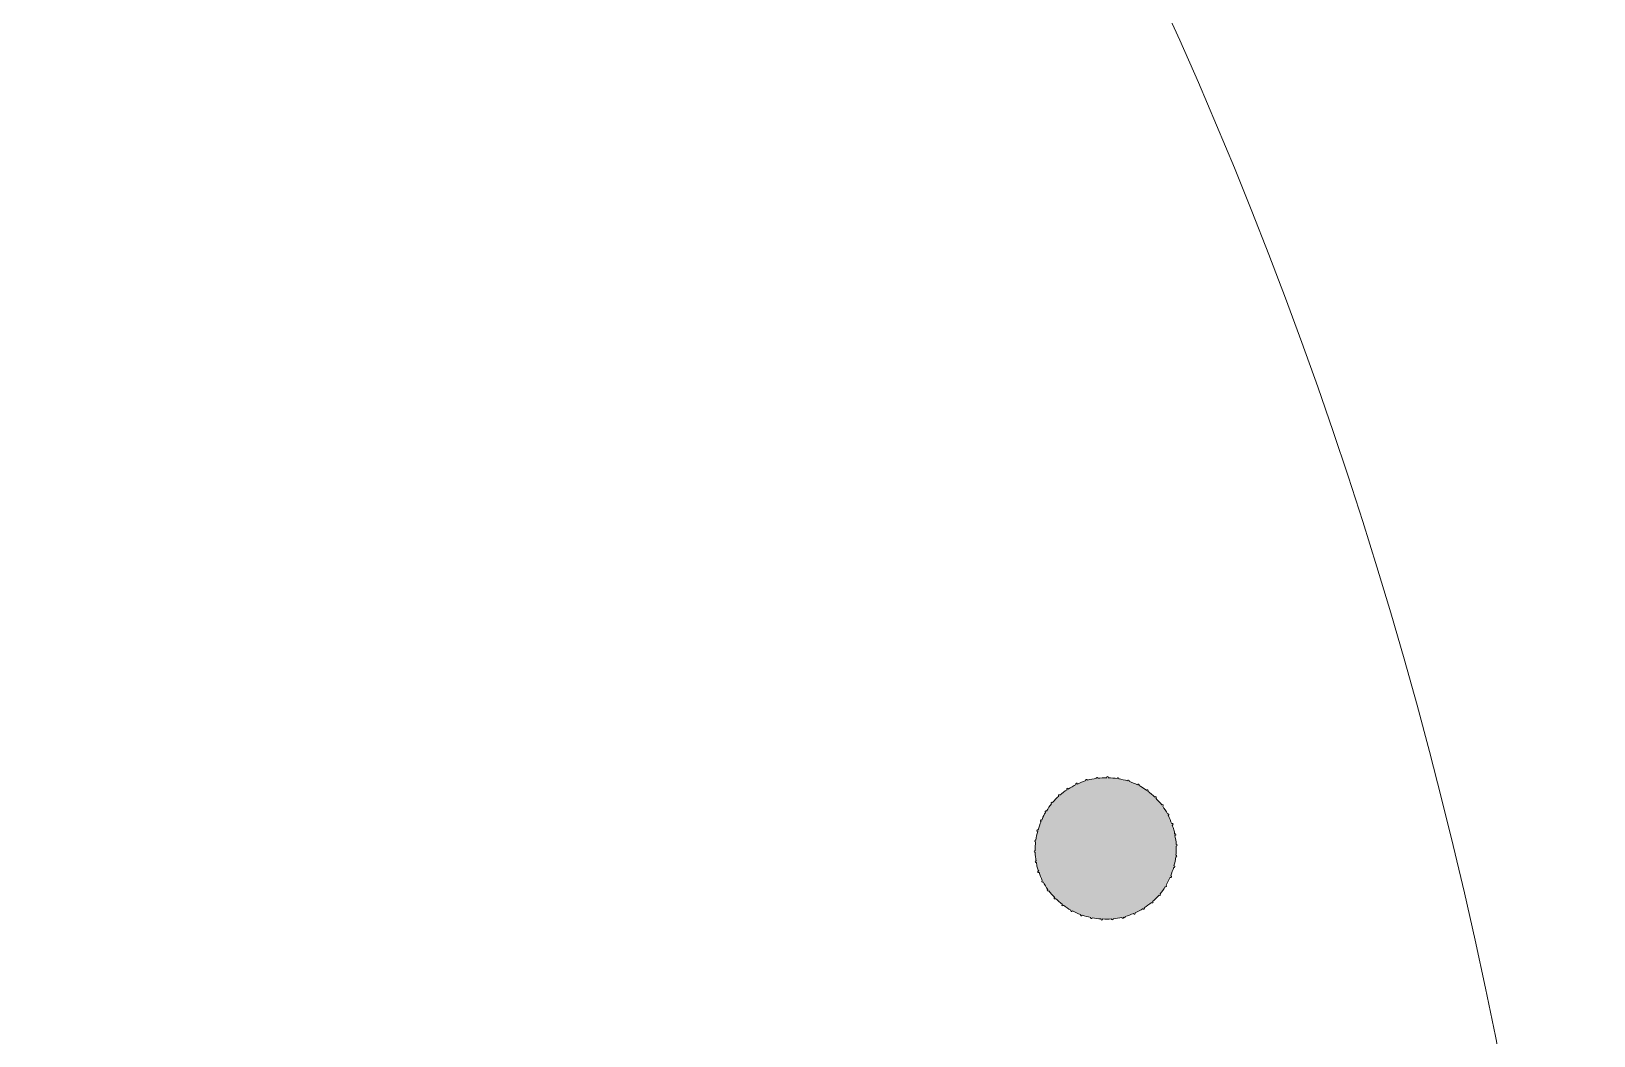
# Model space of a CAD drawing. Header units: millimetres. Extents: x -75 to 75, y -97 to 97.
# Drawn here: x 37.65 to 75.3, y 24.2 to 48.41 of the extents above; entities that cross this region are included whole.
import ezdxf

# ---------------------------------------------------------------- set-up
doc = ezdxf.new("R2010")
doc.units = ezdxf.units.MM
doc.header["$MEASUREMENT"] = 0
doc.layers.add('Layer 1', color=7, linetype='Continuous', lineweight=0)

# ---------------------------------------------------------------- blocks, each defined once
blk = doc.blocks.new('Block_1')
at = {"layer": 'Layer 1', "true_color": 0x000000, "transparency": 33554687}
h = blk.add_hatch(color=18, dxfattribs=at)
h.dxf.hatch_style = 2
edge = h.paths.add_edge_path()
edge.add_spline(control_points=[(63.957, 27.037), (63.968, 27.04), (63.975, 27.051), (63.972, 27.062), (63.975, 27.051), (63.987, 27.044), (63.998, 27.048), (64.01, 27.051), (64.016, 27.063), (64.013, 27.075), (64.013, 27.076), (64.011, 27.075), (64.011, 27.076), (64.081, 27.096), (64.148, 27.122), (64.215, 27.15), (64.215, 27.148), (64.212, 27.147), (64.212, 27.145), (64.217, 27.134), (64.23, 27.129), (64.241, 27.134), (64.251, 27.138), (64.256, 27.151), (64.251, 27.162), (64.251, 27.163), (64.249, 27.162), (64.248, 27.163), (64.317, 27.193), (64.379, 27.231), (64.441, 27.27), (64.441, 27.266), (64.437, 27.263), (64.439, 27.259), (64.445, 27.249), (64.459, 27.246), (64.468, 27.253), (64.478, 27.26), (64.481, 27.273), (64.474, 27.283), (64.472, 27.286), (64.468, 27.283), (64.465, 27.285), (64.528, 27.325), (64.588, 27.368), (64.644, 27.415), (64.645, 27.413), (64.642, 27.411), (64.644, 27.41), (64.651, 27.401), (64.665, 27.4), (64.674, 27.407), (64.683, 27.415), (64.684, 27.428), (64.676, 27.437), (64.674, 27.44), (64.67, 27.437), (64.668, 27.438), (64.722, 27.486), (64.778, 27.533), (64.825, 27.588), (64.826, 27.587), (64.825, 27.587), (64.825, 27.587), (64.834, 27.579), (64.847, 27.581), (64.855, 27.59), (64.862, 27.599), (64.861, 27.613), (64.852, 27.62), (64.851, 27.621), (64.85, 27.619), (64.849, 27.62), (64.895, 27.676), (64.936, 27.736), (64.975, 27.797), (64.976, 27.796), (64.975, 27.793), (64.976, 27.792), (64.986, 27.786), (64.999, 27.789), (65.006, 27.799), (65.012, 27.809), (65.009, 27.822), (64.999, 27.828), (64.998, 27.829), (64.998, 27.827), (64.997, 27.828), (65.035, 27.891), (65.064, 27.959), (65.093, 28.027), (65.096, 28.024), (65.094, 28.019), (65.097, 28.017), (65.108, 28.013), (65.12, 28.018), (65.124, 28.029), (65.129, 28.04), (65.124, 28.053), (65.113, 28.057), (65.11, 28.058), (65.109, 28.054), (65.106, 28.054), (65.135, 28.123), (65.158, 28.194), (65.178, 28.267), (65.18, 28.265), (65.179, 28.26), (65.182, 28.26), (65.193, 28.256), (65.205, 28.263), (65.208, 28.275), (65.211, 28.286), (65.205, 28.298), (65.193, 28.301), (65.19, 28.302), (65.188, 28.297), (65.184, 28.296), (65.203, 28.368), (65.22, 28.439), (65.229, 28.514), (65.23, 28.514), (65.23, 28.512), (65.231, 28.512), (65.242, 28.511), (65.253, 28.519), (65.254, 28.531), (65.255, 28.543), (65.246, 28.554), (65.234, 28.555), (65.232, 28.555), (65.232, 28.552), (65.23, 28.552), (65.237, 28.624), (65.242, 28.698), (65.239, 28.772), (65.24, 28.772), (65.24, 28.77), (65.241, 28.77), (65.253, 28.77), (65.262, 28.78), (65.262, 28.792), (65.262, 28.804), (65.252, 28.814), (65.241, 28.813), (65.241, 28.813), (65.241, 28.813), (65.241, 28.813), (65.236, 28.886), (65.22, 28.959), (65.206, 29.032), (65.209, 29.031), (65.21, 29.026), (65.214, 29.027), (65.226, 29.029), (65.233, 29.04), (65.23, 29.052), (65.228, 29.064), (65.217, 29.071), (65.205, 29.069), (65.202, 29.068), (65.203, 29.065), (65.201, 29.063), (65.194, 29.097), (65.194, 29.13), (65.185, 29.164), (65.174, 29.205), (65.155, 29.241), (65.141, 29.281), (65.145, 29.28), (65.146, 29.276), (65.149, 29.277), (65.16, 29.281), (65.166, 29.293), (65.163, 29.305), (65.159, 29.316), (65.147, 29.322), (65.136, 29.318), (65.132, 29.316), (65.134, 29.311), (65.131, 29.308), (65.106, 29.379), (65.082, 29.45), (65.048, 29.515), (65.049, 29.516), (65.05, 29.514), (65.05, 29.515), (65.061, 29.52), (65.064, 29.533), (65.059, 29.544), (65.053, 29.554), (65.04, 29.558), (65.03, 29.552), (65.028, 29.551), (65.03, 29.549), (65.028, 29.548), (64.993, 29.613), (64.955, 29.675), (64.913, 29.734), (64.914, 29.735), (64.915, 29.733), (64.916, 29.734), (64.926, 29.741), (64.928, 29.755), (64.921, 29.764), (64.914, 29.774), (64.901, 29.776), (64.892, 29.769), (64.892, 29.769), (64.892, 29.768), (64.892, 29.768), (64.848, 29.827), (64.795, 29.878), (64.744, 29.93), (64.747, 29.931), (64.751, 29.928), (64.753, 29.93), (64.761, 29.939), (64.761, 29.952), (64.753, 29.961), (64.744, 29.969), (64.731, 29.968), (64.723, 29.96), (64.721, 29.958), (64.724, 29.955), (64.723, 29.953), (64.669, 30.005), (64.612, 30.052), (64.552, 30.097), (64.555, 30.098), (64.56, 30.095), (64.562, 30.098), (64.569, 30.108), (64.567, 30.122), (64.558, 30.129), (64.549, 30.136), (64.536, 30.134), (64.529, 30.124), (64.526, 30.12), (64.531, 30.116), (64.531, 30.111), (64.483, 30.145), (64.438, 30.183), (64.387, 30.212), (64.372, 30.22), (64.355, 30.225), (64.34, 30.232), (64.341, 30.233), (64.343, 30.232), (64.344, 30.233), (64.349, 30.244), (64.344, 30.257), (64.333, 30.262), (64.323, 30.267), (64.31, 30.263), (64.305, 30.252), (64.304, 30.25), (64.307, 30.249), (64.307, 30.247), (64.241, 30.279), (64.175, 30.31), (64.105, 30.334), (64.106, 30.334), (64.107, 30.334), (64.107, 30.335), (64.111, 30.346), (64.104, 30.358), (64.093, 30.362), (64.082, 30.366), (64.07, 30.359), (64.066, 30.348), (64.066, 30.348), (64.067, 30.348), (64.067, 30.347), (63.997, 30.369), (63.925, 30.381), (63.853, 30.394), (63.854, 30.396), (63.858, 30.395), (63.859, 30.398), (63.861, 30.409), (63.852, 30.42), (63.841, 30.422), (63.829, 30.425), (63.818, 30.417), (63.816, 30.405), (63.816, 30.403), (63.819, 30.403), (63.819, 30.401), (63.746, 30.413), (63.672, 30.416), (63.597, 30.418), (63.599, 30.421), (63.604, 30.421), (63.604, 30.425), (63.605, 30.437), (63.595, 30.448), (63.583, 30.448), (63.571, 30.447), (63.562, 30.437), (63.562, 30.426), (63.562, 30.422), (63.567, 30.422), (63.569, 30.418), (63.495, 30.419), (63.421, 30.417), (63.347, 30.408), (63.347, 30.41), (63.35, 30.41), (63.35, 30.412), (63.348, 30.424), (63.337, 30.432), (63.326, 30.43), (63.314, 30.428), (63.306, 30.418), (63.308, 30.406), (63.308, 30.403), (63.312, 30.404), (63.314, 30.402), (63.242, 30.391), (63.171, 30.382), (63.099, 30.362), (63.099, 30.362), (63.1, 30.363), (63.1, 30.363), (63.097, 30.374), (63.085, 30.381), (63.073, 30.378), (63.062, 30.375), (63.056, 30.362), (63.059, 30.351), (63.06, 30.351), (63.06, 30.351), (63.061, 30.351), (62.99, 30.329), (62.925, 30.299), (62.859, 30.269), (62.859, 30.272), (62.863, 30.274), (62.862, 30.276), (62.857, 30.287), (62.844, 30.292), (62.833, 30.287), (62.822, 30.282), (62.818, 30.269), (62.823, 30.259), (62.824, 30.257), (62.827, 30.258), (62.828, 30.257), (62.76, 30.225), (62.698, 30.187), (62.636, 30.148), (62.636, 30.151), (62.64, 30.154), (62.638, 30.157), (62.632, 30.167), (62.618, 30.17), (62.608, 30.164), (62.598, 30.158), (62.596, 30.144), (62.603, 30.134), (62.605, 30.131), (62.61, 30.134), (62.613, 30.132), (62.551, 30.091), (62.491, 30.049), (62.436, 30.001), (62.435, 30.003), (62.437, 30.004), (62.436, 30.005), (62.429, 30.014), (62.415, 30.015), (62.406, 30.007), (62.398, 29.999), (62.397, 29.986), (62.405, 29.977), (62.407, 29.975), (62.409, 29.978), (62.411, 29.977), (62.358, 29.928), (62.305, 29.88), (62.259, 29.826), (62.258, 29.826), (62.259, 29.827), (62.259, 29.827), (62.25, 29.834), (62.235, 29.834), (62.228, 29.824), (62.221, 29.815), (62.223, 29.802), (62.232, 29.794), (62.232, 29.794), (62.233, 29.795), (62.234, 29.795), (62.189, 29.739), (62.151, 29.679), (62.113, 29.618), (62.112, 29.62), (62.114, 29.623), (62.112, 29.624), (62.102, 29.63), (62.089, 29.627), (62.082, 29.617), (62.076, 29.607), (62.08, 29.594), (62.09, 29.588), (62.091, 29.587), (62.092, 29.589), (62.093, 29.589), (62.085, 29.575), (62.073, 29.562), (62.065, 29.548), (62.038, 29.499), (62.019, 29.446), (61.997, 29.395), (61.995, 29.398), (61.997, 29.402), (61.994, 29.403), (61.983, 29.408), (61.971, 29.402), (61.967, 29.391), (61.962, 29.38), (61.967, 29.368), (61.978, 29.363), (61.98, 29.362), (61.981, 29.366), (61.984, 29.366), (61.955, 29.298), (61.93, 29.23), (61.91, 29.159), (61.908, 29.16), (61.909, 29.164), (61.906, 29.164), (61.895, 29.167), (61.884, 29.16), (61.88, 29.149), (61.877, 29.138), (61.883, 29.126), (61.894, 29.124), (61.898, 29.123), (61.899, 29.127), (61.902, 29.128), (61.883, 29.058), (61.863, 28.988), (61.853, 28.916), (61.853, 28.916), (61.853, 28.917), (61.852, 28.917), (61.841, 28.918), (61.83, 28.91), (61.829, 28.898), (61.828, 28.887), (61.837, 28.876), (61.848, 28.875), (61.85, 28.875), (61.85, 28.878), (61.851, 28.878), (61.843, 28.807), (61.84, 28.735), (61.841, 28.663), (61.839, 28.664), (61.839, 28.666), (61.838, 28.666), (61.826, 28.666), (61.817, 28.656), (61.817, 28.644), (61.817, 28.632), (61.826, 28.623), (61.838, 28.624), (61.838, 28.624), (61.838, 28.625), (61.839, 28.625), (61.841, 28.554), (61.855, 28.482), (61.867, 28.411), (61.864, 28.412), (61.863, 28.417), (61.859, 28.416), (61.847, 28.414), (61.84, 28.403), (61.842, 28.392), (61.844, 28.38), (61.856, 28.373), (61.867, 28.375), (61.87, 28.376), (61.869, 28.381), (61.872, 28.382), (61.879, 28.343), (61.88, 28.303), (61.891, 28.263), (61.899, 28.231), (61.915, 28.202), (61.925, 28.171), (61.923, 28.171), (61.922, 28.175), (61.919, 28.174), (61.908, 28.17), (61.902, 28.158), (61.905, 28.147), (61.909, 28.136), (61.921, 28.13), (61.932, 28.134), (61.935, 28.135), (61.934, 28.14), (61.936, 28.142), (61.96, 28.074), (61.981, 28.005), (62.012, 27.942), (62.012, 27.942), (62.012, 27.942), (62.012, 27.942), (62.001, 27.937), (61.998, 27.924), (62.003, 27.914), (62.009, 27.904), (62.022, 27.9), (62.032, 27.906), (62.033, 27.906), (62.032, 27.908), (62.033, 27.909), (62.067, 27.845), (62.106, 27.785), (62.147, 27.728), (62.145, 27.727), (62.144, 27.73), (62.142, 27.728), (62.133, 27.722), (62.13, 27.709), (62.137, 27.699), (62.144, 27.689), (62.157, 27.687), (62.166, 27.694), (62.167, 27.695), (62.166, 27.696), (62.167, 27.697), (62.21, 27.638), (62.261, 27.587), (62.311, 27.535), (62.308, 27.534), (62.304, 27.537), (62.301, 27.535), (62.293, 27.526), (62.292, 27.513), (62.301, 27.505), (62.309, 27.497), (62.323, 27.497), (62.331, 27.506), (62.334, 27.508), (62.33, 27.511), (62.331, 27.513), (62.384, 27.462), (62.438, 27.413), (62.496, 27.369), (62.494, 27.368), (62.491, 27.37), (62.49, 27.368), (62.482, 27.359), (62.484, 27.346), (62.493, 27.338), (62.503, 27.331), (62.516, 27.333), (62.523, 27.342), (62.525, 27.345), (62.521, 27.348), (62.522, 27.351), (62.58, 27.308), (62.638, 27.265), (62.702, 27.229), (62.701, 27.229), (62.7, 27.229), (62.7, 27.229), (62.694, 27.219), (62.698, 27.206), (62.709, 27.201), (62.719, 27.195), (62.732, 27.199), (62.738, 27.209), (62.738, 27.211), (62.736, 27.212), (62.737, 27.213), (62.8, 27.18), (62.865, 27.149), (62.933, 27.124), (62.932, 27.123), (62.931, 27.123), (62.93, 27.122), (62.926, 27.112), (62.931, 27.099), (62.942, 27.095), (62.953, 27.091), (62.966, 27.096), (62.97, 27.107), (62.97, 27.107), (62.969, 27.107), (62.969, 27.107), (63.037, 27.083), (63.109, 27.07), (63.18, 27.054), (63.178, 27.052), (63.174, 27.053), (63.174, 27.05), (63.171, 27.039), (63.178, 27.027), (63.19, 27.025), (63.202, 27.023), (63.213, 27.03), (63.215, 27.042), (63.216, 27.044), (63.212, 27.044), (63.212, 27.047), (63.285, 27.032), (63.358, 27.025), (63.433, 27.02), (63.431, 27.017), (63.426, 27.018), (63.425, 27.014), (63.424, 27.002), (63.433, 26.992), (63.445, 26.991), (63.457, 26.989), (63.467, 26.998), (63.468, 27.01), (63.468, 27.015), (63.462, 27.015), (63.46, 27.019), (63.534, 27.015), (63.607, 27.012), (63.682, 27.018), (63.682, 27.017), (63.679, 27.017), (63.68, 27.015), (63.68, 27.004), (63.691, 26.995), (63.703, 26.996), (63.715, 26.997), (63.723, 27.008), (63.722, 27.019), (63.722, 27.022), (63.718, 27.021), (63.717, 27.024), (63.788, 27.031), (63.86, 27.04), (63.932, 27.056), (63.932, 27.055), (63.931, 27.055), (63.931, 27.054), (63.934, 27.042), (63.945, 27.035), (63.957, 27.037)], knot_values=[0, 0, 0, 0, 1, 1, 1, 2, 2, 2, 3, 3, 3, 4, 4, 4, 5, 5, 5, 6, 6, 6, 7, 7, 7, 8, 8, 8, 9, 9, 9, 10, 10, 10, 11, 11, 11, 12, 12, 12, 13, 13, 13, 14, 14, 14, 15, 15, 15, 16, 16, 16, 17, 17, 17, 18, 18, 18, 19, 19, 19, 20, 20, 20, 21, 21, 21, 22, 22, 22, 23, 23, 23, 24, 24, 24, 25, 25, 25, 26, 26, 26, 27, 27, 27, 28, 28, 28, 29, 29, 29, 30, 30, 30, 31, 31, 31, 32, 32, 32, 33, 33, 33, 34, 34, 34, 35, 35, 35, 36, 36, 36, 37, 37, 37, 38, 38, 38, 39, 39, 39, 40, 40, 40, 41, 41, 41, 42, 42, 42, 43, 43, 43, 44, 44, 44, 45, 45, 45, 46, 46, 46, 47, 47, 47, 48, 48, 48, 49, 49, 49, 50, 50, 50, 51, 51, 51, 52, 52, 52, 53, 53, 53, 54, 54, 54, 55, 55, 55, 56, 56, 56, 57, 57, 57, 58, 58, 58, 59, 59, 59, 60, 60, 60, 61, 61, 61, 62, 62, 62, 63, 63, 63, 64, 64, 64, 65, 65, 65, 66, 66, 66, 67, 67, 67, 68, 68, 68, 69, 69, 69, 70, 70, 70, 71, 71, 71, 72, 72, 72, 73, 73, 73, 74, 74, 74, 75, 75, 75, 76, 76, 76, 77, 77, 77, 78, 78, 78, 79, 79, 79, 80, 80, 80, 81, 81, 81, 82, 82, 82, 83, 83, 83, 84, 84, 84, 85, 85, 85, 86, 86, 86, 87, 87, 87, 88, 88, 88, 89, 89, 89, 90, 90, 90, 91, 91, 91, 92, 92, 92, 93, 93, 93, 94, 94, 94, 95, 95, 95, 96, 96, 96, 97, 97, 97, 98, 98, 98, 99, 99, 99, 100, 100, 100, 101, 101, 101, 102, 102, 102, 103, 103, 103, 104, 104, 104, 105, 105, 105, 106, 106, 106, 107, 107, 107, 108, 108, 108, 109, 109, 109, 110, 110, 110, 111, 111, 111, 112, 112, 112, 113, 113, 113, 114, 114, 114, 115, 115, 115, 116, 116, 116, 117, 117, 117, 118, 118, 118, 119, 119, 119, 120, 120, 120, 121, 121, 121, 122, 122, 122, 123, 123, 123, 124, 124, 124, 125, 125, 125, 126, 126, 126, 127, 127, 127, 128, 128, 128, 129, 129, 129, 130, 130, 130, 131, 131, 131, 132, 132, 132, 133, 133, 133, 134, 134, 134, 135, 135, 135, 136, 136, 136, 137, 137, 137, 138, 138, 138, 139, 139, 139, 140, 140, 140, 141, 141, 141, 142, 142, 142, 143, 143, 143, 144, 144, 144, 145, 145, 145, 146, 146, 146, 147, 147, 147, 148, 148, 148, 149, 149, 149, 150, 150, 150, 151, 151, 151, 152, 152, 152, 153, 153, 153, 154, 154, 154, 155, 155, 155, 156, 156, 156, 157, 157, 157, 158, 158, 158, 159, 159, 159, 160, 160, 160, 161, 161, 161, 162, 162, 162, 163, 163, 163, 164, 164, 164, 165, 165, 165, 166, 166, 166, 167, 167, 167, 168, 168, 168, 169, 169, 169, 170, 170, 170, 171, 171, 171, 172, 172, 172, 173, 173, 173, 174, 174, 174, 175, 175, 175, 176, 176, 176, 177, 177, 177, 178, 178, 178, 179, 179, 179, 180, 180, 180, 181, 181, 181, 182, 182, 182, 183, 183, 183, 184, 184, 184, 185, 185, 185, 186, 186, 186, 187, 187, 187, 188, 188, 188, 189, 189, 189, 190, 190, 190, 191, 191, 191, 192, 192, 192, 193, 193, 193, 194, 194, 194, 195, 195, 195, 196, 196, 196, 197, 197, 197, 198, 198, 198, 199, 199, 199, 200, 200, 200, 201, 201, 201, 202, 202, 202, 203, 203, 203, 204, 204, 204, 205, 205, 205, 206, 206, 206, 207, 207, 207, 208, 208, 208, 209, 209, 209, 210, 210, 210, 211, 211, 211, 212, 212, 212, 213, 213, 213, 214, 214, 214, 215, 215, 215, 216, 216, 216, 216], degree=3, periodic=0)
at = {"layer": 'Layer 1'}
blk.add_open_spline([(63.957, 27.037), (63.968, 27.04), (63.975, 27.051), (63.972, 27.062), (63.975, 27.051), (63.987, 27.044), (63.998, 27.048), (64.01, 27.051), (64.016, 27.063), (64.013, 27.075), (64.013, 27.076), (64.011, 27.075), (64.011, 27.076), (64.081, 27.096), (64.148, 27.122), (64.215, 27.15), (64.215, 27.148), (64.212, 27.147), (64.212, 27.145), (64.217, 27.134), (64.23, 27.129), (64.241, 27.134), (64.251, 27.138), (64.256, 27.151), (64.251, 27.162), (64.251, 27.163), (64.249, 27.162), (64.248, 27.163), (64.317, 27.193), (64.379, 27.231), (64.441, 27.27), (64.441, 27.266), (64.437, 27.263), (64.439, 27.259), (64.445, 27.249), (64.459, 27.246), (64.468, 27.253), (64.478, 27.26), (64.481, 27.273), (64.474, 27.283), (64.472, 27.286), (64.468, 27.283), (64.465, 27.285), (64.528, 27.325), (64.588, 27.368), (64.644, 27.415), (64.645, 27.413), (64.642, 27.411), (64.644, 27.41), (64.651, 27.401), (64.665, 27.4), (64.674, 27.407), (64.683, 27.415), (64.684, 27.428), (64.676, 27.437), (64.674, 27.44), (64.67, 27.437), (64.668, 27.438), (64.722, 27.486), (64.778, 27.533), (64.825, 27.588), (64.826, 27.587), (64.825, 27.587), (64.825, 27.587), (64.834, 27.579), (64.847, 27.581), (64.855, 27.59), (64.862, 27.599), (64.861, 27.613), (64.852, 27.62), (64.851, 27.621), (64.85, 27.619), (64.849, 27.62), (64.895, 27.676), (64.936, 27.736), (64.975, 27.797), (64.976, 27.796), (64.975, 27.793), (64.976, 27.792), (64.986, 27.786), (64.999, 27.789), (65.006, 27.799), (65.012, 27.809), (65.009, 27.822), (64.999, 27.828), (64.998, 27.829), (64.998, 27.827), (64.997, 27.828), (65.035, 27.891), (65.064, 27.959), (65.093, 28.027), (65.096, 28.024), (65.094, 28.019), (65.097, 28.017), (65.108, 28.013), (65.12, 28.018), (65.124, 28.029), (65.129, 28.04), (65.124, 28.053), (65.113, 28.057), (65.11, 28.058), (65.109, 28.054), (65.106, 28.054), (65.135, 28.123), (65.158, 28.194), (65.178, 28.267), (65.18, 28.265), (65.179, 28.26), (65.182, 28.26), (65.193, 28.256), (65.205, 28.263), (65.208, 28.275), (65.211, 28.286), (65.205, 28.298), (65.193, 28.301), (65.19, 28.302), (65.188, 28.297), (65.184, 28.296), (65.203, 28.368), (65.22, 28.439), (65.229, 28.514), (65.23, 28.514), (65.23, 28.512), (65.231, 28.512), (65.242, 28.511), (65.253, 28.519), (65.254, 28.531), (65.255, 28.543), (65.246, 28.554), (65.234, 28.555), (65.232, 28.555), (65.232, 28.552), (65.23, 28.552), (65.237, 28.624), (65.242, 28.698), (65.239, 28.772), (65.24, 28.772), (65.24, 28.77), (65.241, 28.77), (65.253, 28.77), (65.262, 28.78), (65.262, 28.792), (65.262, 28.804), (65.252, 28.814), (65.241, 28.813), (65.241, 28.813), (65.241, 28.813), (65.241, 28.813), (65.236, 28.886), (65.22, 28.959), (65.206, 29.032), (65.209, 29.031), (65.21, 29.026), (65.214, 29.027), (65.226, 29.029), (65.233, 29.04), (65.23, 29.052), (65.228, 29.064), (65.217, 29.071), (65.205, 29.069), (65.202, 29.068), (65.203, 29.065), (65.201, 29.063), (65.194, 29.097), (65.194, 29.13), (65.185, 29.164), (65.174, 29.205), (65.155, 29.241), (65.141, 29.281), (65.145, 29.28), (65.146, 29.276), (65.149, 29.277), (65.16, 29.281), (65.166, 29.293), (65.163, 29.305), (65.159, 29.316), (65.147, 29.322), (65.136, 29.318), (65.132, 29.316), (65.134, 29.311), (65.131, 29.308), (65.106, 29.379), (65.082, 29.45), (65.048, 29.515), (65.049, 29.516), (65.05, 29.514), (65.05, 29.515), (65.061, 29.52), (65.064, 29.533), (65.059, 29.544), (65.053, 29.554), (65.04, 29.558), (65.03, 29.552), (65.028, 29.551), (65.03, 29.549), (65.028, 29.548), (64.993, 29.613), (64.955, 29.675), (64.913, 29.734), (64.914, 29.735), (64.915, 29.733), (64.916, 29.734), (64.926, 29.741), (64.928, 29.755), (64.921, 29.764), (64.914, 29.774), (64.901, 29.776), (64.892, 29.769), (64.892, 29.769), (64.892, 29.768), (64.892, 29.768), (64.848, 29.827), (64.795, 29.878), (64.744, 29.93), (64.747, 29.931), (64.751, 29.928), (64.753, 29.93), (64.761, 29.939), (64.761, 29.952), (64.753, 29.961), (64.744, 29.969), (64.731, 29.968), (64.723, 29.96), (64.721, 29.958), (64.724, 29.955), (64.723, 29.953), (64.669, 30.005), (64.612, 30.052), (64.552, 30.097), (64.555, 30.098), (64.56, 30.095), (64.562, 30.098), (64.569, 30.108), (64.567, 30.122), (64.558, 30.129), (64.549, 30.136), (64.536, 30.134), (64.529, 30.124), (64.526, 30.12), (64.531, 30.116), (64.531, 30.111), (64.483, 30.145), (64.438, 30.183), (64.387, 30.212), (64.372, 30.22), (64.355, 30.225), (64.34, 30.232), (64.341, 30.233), (64.343, 30.232), (64.344, 30.233), (64.349, 30.244), (64.344, 30.257), (64.333, 30.262), (64.323, 30.267), (64.31, 30.263), (64.305, 30.252), (64.304, 30.25), (64.307, 30.249), (64.307, 30.247), (64.241, 30.279), (64.175, 30.31), (64.105, 30.334), (64.106, 30.334), (64.107, 30.334), (64.107, 30.335), (64.111, 30.346), (64.104, 30.358), (64.093, 30.362), (64.082, 30.366), (64.07, 30.359), (64.066, 30.348), (64.066, 30.348), (64.067, 30.348), (64.067, 30.347), (63.997, 30.369), (63.925, 30.381), (63.853, 30.394), (63.854, 30.396), (63.858, 30.395), (63.859, 30.398), (63.861, 30.409), (63.852, 30.42), (63.841, 30.422), (63.829, 30.425), (63.818, 30.417), (63.816, 30.405), (63.816, 30.403), (63.819, 30.403), (63.819, 30.401), (63.746, 30.413), (63.672, 30.416), (63.597, 30.418), (63.599, 30.421), (63.604, 30.421), (63.604, 30.425), (63.605, 30.437), (63.595, 30.448), (63.583, 30.448), (63.571, 30.447), (63.562, 30.437), (63.562, 30.426), (63.562, 30.422), (63.567, 30.422), (63.569, 30.418), (63.495, 30.419), (63.421, 30.417), (63.347, 30.408), (63.347, 30.41), (63.35, 30.41), (63.35, 30.412), (63.348, 30.424), (63.337, 30.432), (63.326, 30.43), (63.314, 30.428), (63.306, 30.418), (63.308, 30.406), (63.308, 30.403), (63.312, 30.404), (63.314, 30.402), (63.242, 30.391), (63.171, 30.382), (63.099, 30.362), (63.099, 30.362), (63.1, 30.363), (63.1, 30.363), (63.097, 30.374), (63.085, 30.381), (63.073, 30.378), (63.062, 30.375), (63.056, 30.362), (63.059, 30.351), (63.06, 30.351), (63.06, 30.351), (63.061, 30.351), (62.99, 30.329), (62.925, 30.299), (62.859, 30.269), (62.859, 30.272), (62.863, 30.274), (62.862, 30.276), (62.857, 30.287), (62.844, 30.292), (62.833, 30.287), (62.822, 30.282), (62.818, 30.269), (62.823, 30.259), (62.824, 30.257), (62.827, 30.258), (62.828, 30.257), (62.76, 30.225), (62.698, 30.187), (62.636, 30.148), (62.636, 30.151), (62.64, 30.154), (62.638, 30.157), (62.632, 30.167), (62.618, 30.17), (62.608, 30.164), (62.598, 30.158), (62.596, 30.144), (62.603, 30.134), (62.605, 30.131), (62.61, 30.134), (62.613, 30.132), (62.551, 30.091), (62.491, 30.049), (62.436, 30.001), (62.435, 30.003), (62.437, 30.004), (62.436, 30.005), (62.429, 30.014), (62.415, 30.015), (62.406, 30.007), (62.398, 29.999), (62.397, 29.986), (62.405, 29.977), (62.407, 29.975), (62.409, 29.978), (62.411, 29.977), (62.358, 29.928), (62.305, 29.88), (62.259, 29.826), (62.258, 29.826), (62.259, 29.827), (62.259, 29.827), (62.25, 29.834), (62.235, 29.834), (62.228, 29.824), (62.221, 29.815), (62.223, 29.802), (62.232, 29.794), (62.232, 29.794), (62.233, 29.795), (62.234, 29.795), (62.189, 29.739), (62.151, 29.679), (62.113, 29.618), (62.112, 29.62), (62.114, 29.623), (62.112, 29.624), (62.102, 29.63), (62.089, 29.627), (62.082, 29.617), (62.076, 29.607), (62.08, 29.594), (62.09, 29.588), (62.091, 29.587), (62.092, 29.589), (62.093, 29.589), (62.085, 29.575), (62.073, 29.562), (62.065, 29.548), (62.038, 29.499), (62.019, 29.446), (61.997, 29.395), (61.995, 29.398), (61.997, 29.402), (61.994, 29.403), (61.983, 29.408), (61.971, 29.402), (61.967, 29.391), (61.962, 29.38), (61.967, 29.368), (61.978, 29.363), (61.98, 29.362), (61.981, 29.366), (61.984, 29.366), (61.955, 29.298), (61.93, 29.23), (61.91, 29.159), (61.908, 29.16), (61.909, 29.164), (61.906, 29.164), (61.895, 29.167), (61.884, 29.16), (61.88, 29.149), (61.877, 29.138), (61.883, 29.126), (61.894, 29.124), (61.898, 29.123), (61.899, 29.127), (61.902, 29.128), (61.883, 29.058), (61.863, 28.988), (61.853, 28.916), (61.853, 28.916), (61.853, 28.917), (61.852, 28.917), (61.841, 28.918), (61.83, 28.91), (61.829, 28.898), (61.828, 28.887), (61.837, 28.876), (61.848, 28.875), (61.85, 28.875), (61.85, 28.878), (61.851, 28.878), (61.843, 28.807), (61.84, 28.735), (61.841, 28.663), (61.839, 28.664), (61.839, 28.666), (61.838, 28.666), (61.826, 28.666), (61.817, 28.656), (61.817, 28.644), (61.817, 28.632), (61.826, 28.623), (61.838, 28.624), (61.838, 28.624), (61.838, 28.625), (61.839, 28.625), (61.841, 28.554), (61.855, 28.482), (61.867, 28.411), (61.864, 28.412), (61.863, 28.417), (61.859, 28.416), (61.847, 28.414), (61.84, 28.403), (61.842, 28.392), (61.844, 28.38), (61.856, 28.373), (61.867, 28.375), (61.87, 28.376), (61.869, 28.381), (61.872, 28.382), (61.879, 28.343), (61.88, 28.303), (61.891, 28.263), (61.899, 28.231), (61.915, 28.202), (61.925, 28.171), (61.923, 28.171), (61.922, 28.175), (61.919, 28.174), (61.908, 28.17), (61.902, 28.158), (61.905, 28.147), (61.909, 28.136), (61.921, 28.13), (61.932, 28.134), (61.935, 28.135), (61.934, 28.14), (61.936, 28.142), (61.96, 28.074), (61.981, 28.005), (62.012, 27.942), (62.012, 27.942), (62.012, 27.942), (62.012, 27.942), (62.001, 27.937), (61.998, 27.924), (62.003, 27.914), (62.009, 27.904), (62.022, 27.9), (62.032, 27.906), (62.033, 27.906), (62.032, 27.908), (62.033, 27.909), (62.067, 27.845), (62.106, 27.785), (62.147, 27.728), (62.145, 27.727), (62.144, 27.73), (62.142, 27.728), (62.133, 27.722), (62.13, 27.709), (62.137, 27.699), (62.144, 27.689), (62.157, 27.687), (62.166, 27.694), (62.167, 27.695), (62.166, 27.696), (62.167, 27.697), (62.21, 27.638), (62.261, 27.587), (62.311, 27.535), (62.308, 27.534), (62.304, 27.537), (62.301, 27.535), (62.293, 27.526), (62.292, 27.513), (62.301, 27.505), (62.309, 27.497), (62.323, 27.497), (62.331, 27.506), (62.334, 27.508), (62.33, 27.511), (62.331, 27.513), (62.384, 27.462), (62.438, 27.413), (62.496, 27.369), (62.494, 27.368), (62.491, 27.37), (62.49, 27.368), (62.482, 27.359), (62.484, 27.346), (62.493, 27.338), (62.503, 27.331), (62.516, 27.333), (62.523, 27.342), (62.525, 27.345), (62.521, 27.348), (62.522, 27.351), (62.58, 27.308), (62.638, 27.265), (62.702, 27.229), (62.701, 27.229), (62.7, 27.229), (62.7, 27.229), (62.694, 27.219), (62.698, 27.206), (62.709, 27.201), (62.719, 27.195), (62.732, 27.199), (62.738, 27.209), (62.738, 27.211), (62.736, 27.212), (62.737, 27.213), (62.8, 27.18), (62.865, 27.149), (62.933, 27.124), (62.932, 27.123), (62.931, 27.123), (62.93, 27.122), (62.926, 27.112), (62.931, 27.099), (62.942, 27.095), (62.953, 27.091), (62.966, 27.096), (62.97, 27.107), (62.97, 27.107), (62.969, 27.107), (62.969, 27.107), (63.037, 27.083), (63.109, 27.07), (63.18, 27.054), (63.178, 27.052), (63.174, 27.053), (63.174, 27.05), (63.171, 27.039), (63.178, 27.027), (63.19, 27.025), (63.202, 27.023), (63.213, 27.03), (63.215, 27.042), (63.216, 27.044), (63.212, 27.044), (63.212, 27.047), (63.285, 27.032), (63.358, 27.025), (63.433, 27.02), (63.431, 27.017), (63.426, 27.018), (63.425, 27.014), (63.424, 27.002), (63.433, 26.992), (63.445, 26.991), (63.457, 26.989), (63.467, 26.998), (63.468, 27.01), (63.468, 27.015), (63.462, 27.015), (63.46, 27.019), (63.534, 27.015), (63.607, 27.012), (63.682, 27.018), (63.682, 27.017), (63.679, 27.017), (63.68, 27.015), (63.68, 27.004), (63.691, 26.995), (63.703, 26.996), (63.715, 26.997), (63.723, 27.008), (63.722, 27.019), (63.722, 27.022), (63.718, 27.021), (63.717, 27.024), (63.788, 27.031), (63.86, 27.04), (63.932, 27.056), (63.932, 27.055), (63.931, 27.055), (63.931, 27.054), (63.934, 27.042), (63.945, 27.035), (63.957, 27.037)], degree=3, knots=[0, 0, 0, 0, 1, 1, 1, 2, 2, 2, 3, 3, 3, 4, 4, 4, 5, 5, 5, 6, 6, 6, 7, 7, 7, 8, 8, 8, 9, 9, 9, 10, 10, 10, 11, 11, 11, 12, 12, 12, 13, 13, 13, 14, 14, 14, 15, 15, 15, 16, 16, 16, 17, 17, 17, 18, 18, 18, 19, 19, 19, 20, 20, 20, 21, 21, 21, 22, 22, 22, 23, 23, 23, 24, 24, 24, 25, 25, 25, 26, 26, 26, 27, 27, 27, 28, 28, 28, 29, 29, 29, 30, 30, 30, 31, 31, 31, 32, 32, 32, 33, 33, 33, 34, 34, 34, 35, 35, 35, 36, 36, 36, 37, 37, 37, 38, 38, 38, 39, 39, 39, 40, 40, 40, 41, 41, 41, 42, 42, 42, 43, 43, 43, 44, 44, 44, 45, 45, 45, 46, 46, 46, 47, 47, 47, 48, 48, 48, 49, 49, 49, 50, 50, 50, 51, 51, 51, 52, 52, 52, 53, 53, 53, 54, 54, 54, 55, 55, 55, 56, 56, 56, 57, 57, 57, 58, 58, 58, 59, 59, 59, 60, 60, 60, 61, 61, 61, 62, 62, 62, 63, 63, 63, 64, 64, 64, 65, 65, 65, 66, 66, 66, 67, 67, 67, 68, 68, 68, 69, 69, 69, 70, 70, 70, 71, 71, 71, 72, 72, 72, 73, 73, 73, 74, 74, 74, 75, 75, 75, 76, 76, 76, 77, 77, 77, 78, 78, 78, 79, 79, 79, 80, 80, 80, 81, 81, 81, 82, 82, 82, 83, 83, 83, 84, 84, 84, 85, 85, 85, 86, 86, 86, 87, 87, 87, 88, 88, 88, 89, 89, 89, 90, 90, 90, 91, 91, 91, 92, 92, 92, 93, 93, 93, 94, 94, 94, 95, 95, 95, 96, 96, 96, 97, 97, 97, 98, 98, 98, 99, 99, 99, 100, 100, 100, 101, 101, 101, 102, 102, 102, 103, 103, 103, 104, 104, 104, 105, 105, 105, 106, 106, 106, 107, 107, 107, 108, 108, 108, 109, 109, 109, 110, 110, 110, 111, 111, 111, 112, 112, 112, 113, 113, 113, 114, 114, 114, 115, 115, 115, 116, 116, 116, 117, 117, 117, 118, 118, 118, 119, 119, 119, 120, 120, 120, 121, 121, 121, 122, 122, 122, 123, 123, 123, 124, 124, 124, 125, 125, 125, 126, 126, 126, 127, 127, 127, 128, 128, 128, 129, 129, 129, 130, 130, 130, 131, 131, 131, 132, 132, 132, 133, 133, 133, 134, 134, 134, 135, 135, 135, 136, 136, 136, 137, 137, 137, 138, 138, 138, 139, 139, 139, 140, 140, 140, 141, 141, 141, 142, 142, 142, 143, 143, 143, 144, 144, 144, 145, 145, 145, 146, 146, 146, 147, 147, 147, 148, 148, 148, 149, 149, 149, 150, 150, 150, 151, 151, 151, 152, 152, 152, 153, 153, 153, 154, 154, 154, 155, 155, 155, 156, 156, 156, 157, 157, 157, 158, 158, 158, 159, 159, 159, 160, 160, 160, 161, 161, 161, 162, 162, 162, 163, 163, 163, 164, 164, 164, 165, 165, 165, 166, 166, 166, 167, 167, 167, 168, 168, 168, 169, 169, 169, 170, 170, 170, 171, 171, 171, 172, 172, 172, 173, 173, 173, 174, 174, 174, 175, 175, 175, 176, 176, 176, 177, 177, 177, 178, 178, 178, 179, 179, 179, 180, 180, 180, 181, 181, 181, 182, 182, 182, 183, 183, 183, 184, 184, 184, 185, 185, 185, 186, 186, 186, 187, 187, 187, 188, 188, 188, 189, 189, 189, 190, 190, 190, 191, 191, 191, 192, 192, 192, 193, 193, 193, 194, 194, 194, 195, 195, 195, 196, 196, 196, 197, 197, 197, 198, 198, 198, 199, 199, 199, 200, 200, 200, 201, 201, 201, 202, 202, 202, 203, 203, 203, 204, 204, 204, 205, 205, 205, 206, 206, 206, 207, 207, 207, 208, 208, 208, 209, 209, 209, 210, 210, 210, 211, 211, 211, 212, 212, 212, 213, 213, 213, 214, 214, 214, 215, 215, 215, 216, 216, 216, 216], dxfattribs=at)
blk = doc.blocks.new('Block_0')
at = {"layer": 'Layer 1'}
for points, knots in [([(0, 96.814), (-41.587, 96.814), (-75.3, 53.469), (-75.3, 0), (-75.3, -53.469), (-41.587, -96.814), (0, -96.814), (41.587, -96.814), (75.3, -53.469), (75.3, 0), (75.3, 53.469), (41.587, 96.814), (0, 96.814)], [0, 0, 0, 0, 1, 1, 1, 2, 2, 2, 3, 3, 3, 4, 4, 4, 4]), ([(63.717, 27.024), (63.718, 27.021), (63.722, 27.022), (63.722, 27.019), (63.723, 27.008), (63.715, 26.997), (63.703, 26.996), (63.691, 26.995), (63.68, 27.004), (63.68, 27.015), (63.679, 27.017), (63.682, 27.017), (63.682, 27.018), (63.607, 27.012), (63.534, 27.015), (63.46, 27.019), (63.462, 27.015), (63.468, 27.015), (63.468, 27.01), (63.467, 26.998), (63.457, 26.989), (63.445, 26.991), (63.433, 26.992), (63.424, 27.002), (63.425, 27.014), (63.426, 27.018), (63.431, 27.017), (63.433, 27.02), (63.358, 27.025), (63.285, 27.032), (63.212, 27.047), (63.212, 27.044), (63.216, 27.044), (63.215, 27.042), (63.213, 27.03), (63.202, 27.023), (63.19, 27.025), (63.178, 27.027), (63.171, 27.039), (63.174, 27.05), (63.174, 27.053), (63.178, 27.052), (63.18, 27.054), (63.109, 27.07), (63.037, 27.083), (62.969, 27.107), (62.969, 27.107), (62.97, 27.107), (62.97, 27.107), (62.966, 27.096), (62.953, 27.091), (62.942, 27.095), (62.931, 27.099), (62.926, 27.112), (62.93, 27.122), (62.931, 27.123), (62.932, 27.123), (62.933, 27.124), (62.865, 27.149), (62.8, 27.18), (62.737, 27.213), (62.736, 27.212), (62.738, 27.211), (62.738, 27.209), (62.732, 27.199), (62.719, 27.195), (62.709, 27.201), (62.698, 27.206), (62.694, 27.219), (62.7, 27.229), (62.7, 27.229), (62.701, 27.229), (62.702, 27.229), (62.638, 27.265), (62.58, 27.308), (62.522, 27.351), (62.521, 27.348), (62.525, 27.345), (62.523, 27.342), (62.516, 27.333), (62.503, 27.331), (62.493, 27.338), (62.484, 27.346), (62.482, 27.359), (62.49, 27.368), (62.491, 27.37), (62.494, 27.368), (62.496, 27.369), (62.438, 27.413), (62.384, 27.462), (62.331, 27.513), (62.33, 27.511), (62.334, 27.508), (62.331, 27.506), (62.323, 27.497), (62.309, 27.497), (62.301, 27.505), (62.292, 27.513), (62.293, 27.526), (62.301, 27.535), (62.304, 27.537), (62.308, 27.534), (62.311, 27.535), (62.261, 27.587), (62.21, 27.638), (62.167, 27.697), (62.166, 27.696), (62.167, 27.695), (62.166, 27.694), (62.157, 27.687), (62.144, 27.689), (62.137, 27.699), (62.13, 27.709), (62.133, 27.722), (62.142, 27.728), (62.144, 27.73), (62.145, 27.727), (62.147, 27.728), (62.106, 27.785), (62.067, 27.845), (62.033, 27.909), (62.032, 27.908), (62.033, 27.906), (62.032, 27.906), (62.022, 27.9), (62.009, 27.904), (62.003, 27.914), (61.998, 27.924), (62.001, 27.937), (62.012, 27.942), (62.012, 27.942), (62.012, 27.942), (62.012, 27.942), (61.981, 28.005), (61.96, 28.074), (61.936, 28.142), (61.934, 28.14), (61.935, 28.135), (61.932, 28.134), (61.921, 28.13), (61.909, 28.136), (61.905, 28.147), (61.902, 28.158), (61.908, 28.17), (61.919, 28.174), (61.922, 28.175), (61.923, 28.171), (61.925, 28.171), (61.915, 28.202), (61.899, 28.231), (61.891, 28.263), (61.88, 28.303), (61.879, 28.343), (61.872, 28.382), (61.869, 28.381), (61.87, 28.376), (61.867, 28.375), (61.856, 28.373), (61.844, 28.38), (61.842, 28.392), (61.84, 28.403), (61.847, 28.414), (61.859, 28.416), (61.863, 28.417), (61.864, 28.412), (61.867, 28.411), (61.855, 28.482), (61.841, 28.554), (61.839, 28.625), (61.838, 28.625), (61.838, 28.624), (61.838, 28.624), (61.826, 28.623), (61.817, 28.632), (61.817, 28.644), (61.817, 28.656), (61.826, 28.666), (61.838, 28.666), (61.839, 28.666), (61.839, 28.664), (61.841, 28.663), (61.84, 28.735), (61.843, 28.807), (61.851, 28.878), (61.85, 28.878), (61.85, 28.875), (61.848, 28.875), (61.837, 28.876), (61.828, 28.887), (61.829, 28.898), (61.83, 28.91), (61.841, 28.918), (61.852, 28.917), (61.853, 28.917), (61.853, 28.916), (61.853, 28.916), (61.863, 28.988), (61.883, 29.058), (61.902, 29.128), (61.899, 29.127), (61.898, 29.123), (61.894, 29.124), (61.883, 29.126), (61.877, 29.138), (61.88, 29.149), (61.884, 29.16), (61.895, 29.167), (61.906, 29.164), (61.909, 29.164), (61.908, 29.16), (61.91, 29.159), (61.93, 29.23), (61.955, 29.298), (61.984, 29.366), (61.981, 29.366), (61.98, 29.362), (61.978, 29.363), (61.967, 29.368), (61.962, 29.38), (61.967, 29.391), (61.971, 29.402), (61.983, 29.408), (61.994, 29.403), (61.997, 29.402), (61.995, 29.398), (61.997, 29.395), (62.019, 29.446), (62.038, 29.499), (62.065, 29.548), (62.073, 29.562), (62.085, 29.575), (62.093, 29.589), (62.092, 29.589), (62.091, 29.587), (62.09, 29.588), (62.08, 29.594), (62.076, 29.607), (62.082, 29.617), (62.089, 29.627), (62.102, 29.63), (62.112, 29.624), (62.114, 29.623), (62.112, 29.62), (62.113, 29.618), (62.151, 29.679), (62.189, 29.739), (62.234, 29.795), (62.233, 29.795), (62.232, 29.794), (62.232, 29.794), (62.223, 29.802), (62.221, 29.815), (62.228, 29.824), (62.235, 29.834), (62.25, 29.834), (62.259, 29.827), (62.259, 29.827), (62.258, 29.826), (62.259, 29.826), (62.305, 29.88), (62.358, 29.928), (62.411, 29.977), (62.409, 29.978), (62.407, 29.975), (62.405, 29.977), (62.397, 29.986), (62.398, 29.999), (62.406, 30.007), (62.415, 30.015), (62.429, 30.014), (62.436, 30.005), (62.437, 30.004), (62.435, 30.003), (62.436, 30.001), (62.491, 30.049), (62.551, 30.091), (62.613, 30.132), (62.61, 30.134), (62.605, 30.131), (62.603, 30.134), (62.596, 30.144), (62.598, 30.158), (62.608, 30.164), (62.618, 30.17), (62.632, 30.167), (62.638, 30.157), (62.64, 30.154), (62.636, 30.151), (62.636, 30.148), (62.698, 30.187), (62.76, 30.225), (62.828, 30.257), (62.827, 30.258), (62.824, 30.257), (62.823, 30.259), (62.818, 30.269), (62.822, 30.282), (62.833, 30.287), (62.844, 30.292), (62.857, 30.287), (62.862, 30.276), (62.863, 30.274), (62.859, 30.272), (62.859, 30.269), (62.925, 30.299), (62.99, 30.329), (63.061, 30.351), (63.06, 30.351), (63.06, 30.351), (63.059, 30.351), (63.056, 30.362), (63.062, 30.375), (63.073, 30.378), (63.085, 30.381), (63.097, 30.374), (63.1, 30.363), (63.1, 30.363), (63.099, 30.362), (63.099, 30.362), (63.171, 30.382), (63.242, 30.391), (63.314, 30.402), (63.312, 30.404), (63.308, 30.403), (63.308, 30.406), (63.306, 30.418), (63.314, 30.428), (63.326, 30.43), (63.337, 30.432), (63.348, 30.424), (63.35, 30.412), (63.35, 30.41), (63.347, 30.41), (63.347, 30.408), (63.421, 30.417), (63.495, 30.419), (63.569, 30.418), (63.567, 30.422), (63.562, 30.422), (63.562, 30.426), (63.562, 30.437), (63.571, 30.447), (63.583, 30.448), (63.595, 30.448), (63.605, 30.437), (63.604, 30.425), (63.604, 30.421), (63.599, 30.421), (63.597, 30.418), (63.672, 30.416), (63.746, 30.413), (63.819, 30.401), (63.819, 30.403), (63.816, 30.403), (63.816, 30.405), (63.818, 30.417), (63.829, 30.425), (63.841, 30.422), (63.852, 30.42), (63.861, 30.409), (63.859, 30.398), (63.858, 30.395), (63.854, 30.396), (63.853, 30.394), (63.925, 30.381), (63.997, 30.369), (64.067, 30.347), (64.067, 30.348), (64.066, 30.348), (64.066, 30.348), (64.07, 30.359), (64.082, 30.366), (64.093, 30.362), (64.104, 30.358), (64.111, 30.346), (64.107, 30.335), (64.107, 30.334), (64.106, 30.334), (64.105, 30.334), (64.175, 30.31), (64.241, 30.279), (64.307, 30.247), (64.307, 30.249), (64.304, 30.25), (64.305, 30.252), (64.31, 30.263), (64.323, 30.267), (64.333, 30.262), (64.344, 30.257), (64.349, 30.244), (64.344, 30.233), (64.343, 30.232), (64.341, 30.233), (64.34, 30.232), (64.355, 30.225), (64.372, 30.22), (64.387, 30.212), (64.438, 30.183), (64.483, 30.145), (64.531, 30.111), (64.531, 30.116), (64.526, 30.12), (64.529, 30.124), (64.536, 30.134), (64.549, 30.136), (64.558, 30.129), (64.567, 30.122), (64.569, 30.108), (64.562, 30.098), (64.56, 30.095), (64.555, 30.098), (64.552, 30.097), (64.612, 30.052), (64.669, 30.005), (64.723, 29.953), (64.724, 29.955), (64.721, 29.958), (64.723, 29.96), (64.731, 29.968), (64.744, 29.969), (64.753, 29.961), (64.761, 29.952), (64.761, 29.939), (64.753, 29.93), (64.751, 29.928), (64.747, 29.931), (64.744, 29.93), (64.795, 29.878), (64.848, 29.827), (64.892, 29.768), (64.892, 29.768), (64.892, 29.769), (64.892, 29.769), (64.901, 29.776), (64.914, 29.774), (64.921, 29.764), (64.928, 29.755), (64.926, 29.741), (64.916, 29.734), (64.915, 29.733), (64.914, 29.735), (64.913, 29.734), (64.955, 29.675), (64.993, 29.613), (65.028, 29.548), (65.03, 29.549), (65.028, 29.551), (65.03, 29.552), (65.04, 29.558), (65.053, 29.554), (65.059, 29.544), (65.064, 29.533), (65.061, 29.52), (65.05, 29.515), (65.05, 29.514), (65.049, 29.516), (65.048, 29.515), (65.082, 29.45), (65.106, 29.379), (65.131, 29.308), (65.134, 29.311), (65.132, 29.316), (65.136, 29.318), (65.147, 29.322), (65.159, 29.316), (65.163, 29.305), (65.166, 29.293), (65.16, 29.281), (65.149, 29.277), (65.146, 29.276), (65.145, 29.28), (65.141, 29.281), (65.155, 29.241), (65.174, 29.205), (65.185, 29.164), (65.194, 29.13), (65.194, 29.097), (65.201, 29.063), (65.203, 29.065), (65.202, 29.068), (65.205, 29.069), (65.217, 29.071), (65.228, 29.064), (65.23, 29.052), (65.233, 29.04), (65.226, 29.029), (65.214, 29.027), (65.21, 29.026), (65.209, 29.031), (65.206, 29.032), (65.22, 28.959), (65.236, 28.886), (65.241, 28.813), (65.241, 28.813), (65.241, 28.813), (65.241, 28.813), (65.252, 28.814), (65.262, 28.804), (65.262, 28.792), (65.262, 28.78), (65.253, 28.77), (65.241, 28.77), (65.24, 28.77), (65.24, 28.772), (65.239, 28.772), (65.242, 28.698), (65.237, 28.624), (65.23, 28.552), (65.232, 28.552), (65.232, 28.555), (65.234, 28.555), (65.246, 28.554), (65.255, 28.543), (65.254, 28.531), (65.253, 28.519), (65.242, 28.511), (65.231, 28.512), (65.23, 28.512), (65.23, 28.514), (65.229, 28.514), (65.22, 28.439), (65.203, 28.368), (65.184, 28.296), (65.188, 28.297), (65.19, 28.302), (65.193, 28.301), (65.205, 28.298), (65.211, 28.286), (65.208, 28.275), (65.205, 28.263), (65.193, 28.256), (65.182, 28.26), (65.179, 28.26), (65.18, 28.265), (65.178, 28.267), (65.158, 28.194), (65.135, 28.123), (65.106, 28.054), (65.109, 28.054), (65.11, 28.058), (65.113, 28.057), (65.124, 28.053), (65.129, 28.04), (65.124, 28.029), (65.12, 28.018), (65.108, 28.013), (65.097, 28.017), (65.094, 28.019), (65.096, 28.024), (65.093, 28.027), (65.064, 27.959), (65.035, 27.891), (64.997, 27.828), (64.998, 27.827), (64.998, 27.829), (64.999, 27.828), (65.009, 27.822), (65.012, 27.809), (65.006, 27.799), (64.999, 27.789), (64.986, 27.786), (64.976, 27.792), (64.975, 27.793), (64.976, 27.796), (64.975, 27.797), (64.936, 27.736), (64.895, 27.676), (64.849, 27.62), (64.85, 27.619), (64.851, 27.621), (64.852, 27.62), (64.861, 27.613), (64.862, 27.599), (64.855, 27.59), (64.847, 27.581), (64.834, 27.579), (64.825, 27.587), (64.825, 27.587), (64.826, 27.587), (64.825, 27.588), (64.778, 27.533), (64.722, 27.486), (64.668, 27.438), (64.67, 27.437), (64.674, 27.44), (64.676, 27.437), (64.684, 27.428), (64.683, 27.415), (64.674, 27.407), (64.665, 27.4), (64.651, 27.401), (64.644, 27.41), (64.642, 27.411), (64.645, 27.413), (64.644, 27.415), (64.588, 27.368), (64.528, 27.325), (64.465, 27.285), (64.468, 27.283), (64.472, 27.286), (64.474, 27.283), (64.481, 27.273), (64.478, 27.26), (64.468, 27.253), (64.459, 27.246), (64.445, 27.249), (64.439, 27.259), (64.437, 27.263), (64.441, 27.266), (64.441, 27.27), (64.379, 27.231), (64.317, 27.193), (64.248, 27.163), (64.249, 27.162), (64.251, 27.163), (64.251, 27.162), (64.256, 27.151), (64.251, 27.138), (64.241, 27.134), (64.23, 27.129), (64.217, 27.134), (64.212, 27.145), (64.212, 27.147), (64.215, 27.148), (64.215, 27.15), (64.148, 27.122), (64.081, 27.096), (64.011, 27.076), (64.011, 27.075), (64.013, 27.076), (64.013, 27.075), (64.016, 27.063), (64.01, 27.051), (63.998, 27.048), (63.987, 27.044), (63.975, 27.051), (63.972, 27.062), (63.975, 27.051), (63.968, 27.04), (63.957, 27.037), (63.945, 27.035), (63.934, 27.042), (63.931, 27.054), (63.931, 27.055), (63.932, 27.055), (63.932, 27.056), (63.86, 27.04), (63.788, 27.031), (63.717, 27.024)], [0, 0, 0, 0, 1, 1, 1, 2, 2, 2, 3, 3, 3, 4, 4, 4, 5, 5, 5, 6, 6, 6, 7, 7, 7, 8, 8, 8, 9, 9, 9, 10, 10, 10, 11, 11, 11, 12, 12, 12, 13, 13, 13, 14, 14, 14, 15, 15, 15, 16, 16, 16, 17, 17, 17, 18, 18, 18, 19, 19, 19, 20, 20, 20, 21, 21, 21, 22, 22, 22, 23, 23, 23, 24, 24, 24, 25, 25, 25, 26, 26, 26, 27, 27, 27, 28, 28, 28, 29, 29, 29, 30, 30, 30, 31, 31, 31, 32, 32, 32, 33, 33, 33, 34, 34, 34, 35, 35, 35, 36, 36, 36, 37, 37, 37, 38, 38, 38, 39, 39, 39, 40, 40, 40, 41, 41, 41, 42, 42, 42, 43, 43, 43, 44, 44, 44, 45, 45, 45, 46, 46, 46, 47, 47, 47, 48, 48, 48, 49, 49, 49, 50, 50, 50, 51, 51, 51, 52, 52, 52, 53, 53, 53, 54, 54, 54, 55, 55, 55, 56, 56, 56, 57, 57, 57, 58, 58, 58, 59, 59, 59, 60, 60, 60, 61, 61, 61, 62, 62, 62, 63, 63, 63, 64, 64, 64, 65, 65, 65, 66, 66, 66, 67, 67, 67, 68, 68, 68, 69, 69, 69, 70, 70, 70, 71, 71, 71, 72, 72, 72, 73, 73, 73, 74, 74, 74, 75, 75, 75, 76, 76, 76, 77, 77, 77, 78, 78, 78, 79, 79, 79, 80, 80, 80, 81, 81, 81, 82, 82, 82, 83, 83, 83, 84, 84, 84, 85, 85, 85, 86, 86, 86, 87, 87, 87, 88, 88, 88, 89, 89, 89, 90, 90, 90, 91, 91, 91, 92, 92, 92, 93, 93, 93, 94, 94, 94, 95, 95, 95, 96, 96, 96, 97, 97, 97, 98, 98, 98, 99, 99, 99, 100, 100, 100, 101, 101, 101, 102, 102, 102, 103, 103, 103, 104, 104, 104, 105, 105, 105, 106, 106, 106, 107, 107, 107, 108, 108, 108, 109, 109, 109, 110, 110, 110, 111, 111, 111, 112, 112, 112, 113, 113, 113, 114, 114, 114, 115, 115, 115, 116, 116, 116, 117, 117, 117, 118, 118, 118, 119, 119, 119, 120, 120, 120, 121, 121, 121, 122, 122, 122, 123, 123, 123, 124, 124, 124, 125, 125, 125, 126, 126, 126, 127, 127, 127, 128, 128, 128, 129, 129, 129, 130, 130, 130, 131, 131, 131, 132, 132, 132, 133, 133, 133, 134, 134, 134, 135, 135, 135, 136, 136, 136, 137, 137, 137, 138, 138, 138, 139, 139, 139, 140, 140, 140, 141, 141, 141, 142, 142, 142, 143, 143, 143, 144, 144, 144, 145, 145, 145, 146, 146, 146, 147, 147, 147, 148, 148, 148, 149, 149, 149, 150, 150, 150, 151, 151, 151, 152, 152, 152, 153, 153, 153, 154, 154, 154, 155, 155, 155, 156, 156, 156, 157, 157, 157, 158, 158, 158, 159, 159, 159, 160, 160, 160, 161, 161, 161, 162, 162, 162, 163, 163, 163, 164, 164, 164, 165, 165, 165, 166, 166, 166, 167, 167, 167, 168, 168, 168, 169, 169, 169, 170, 170, 170, 171, 171, 171, 172, 172, 172, 173, 173, 173, 174, 174, 174, 175, 175, 175, 176, 176, 176, 177, 177, 177, 178, 178, 178, 179, 179, 179, 180, 180, 180, 181, 181, 181, 182, 182, 182, 183, 183, 183, 184, 184, 184, 185, 185, 185, 186, 186, 186, 187, 187, 187, 188, 188, 188, 189, 189, 189, 190, 190, 190, 191, 191, 191, 192, 192, 192, 193, 193, 193, 194, 194, 194, 195, 195, 195, 196, 196, 196, 197, 197, 197, 198, 198, 198, 199, 199, 199, 200, 200, 200, 201, 201, 201, 202, 202, 202, 203, 203, 203, 204, 204, 204, 205, 205, 205, 206, 206, 206, 207, 207, 207, 208, 208, 208, 209, 209, 209, 210, 210, 210, 211, 211, 211, 212, 212, 212, 213, 213, 213, 214, 214, 214, 215, 215, 215, 216, 216, 216, 216])]:
    blk.add_open_spline(points, degree=3, knots=knots, dxfattribs=at)
blk.add_blockref('Block_1', (0, 0), dxfattribs=at)

msp = doc.modelspace()

# ---------------------------------------------------------------- block references
at = {"layer": 'Layer 1'}
msp.add_blockref('Block_0', (0, 0), dxfattribs=at)

doc.saveas('drawing.dxf')
